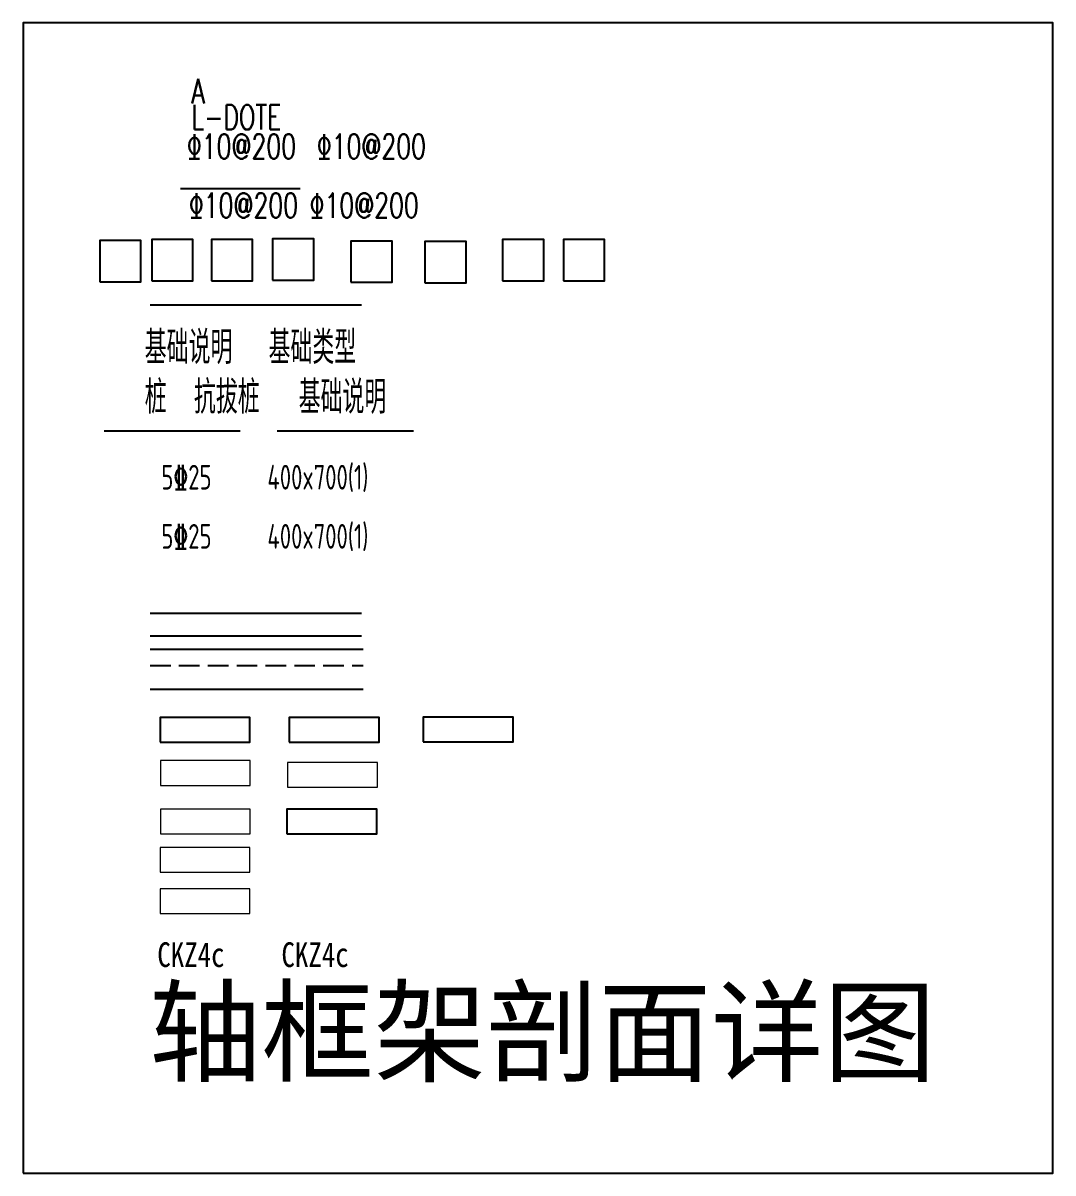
# Model space of a CAD drawing. Extents: x 239268 to 489116, y -316056 to -246175.
# Drawn here: x 239268 to 251764, y -297507 to -283551 of the extents above; entities that cross this region are included whole.
import ezdxf

# ---------------------------------------------------------------- set-up
doc = ezdxf.new("R2010")
doc.units = 0
doc.header["$LTSCALE"] = 1000
doc.header["$MEASUREMENT"] = 0
for name, pattern in [('ACAD_ISO02W100', [15, 12, -3]), ('CONTINOUS', [0]), ('DASH', [0.35, 0.25, -0.1]), ('DOTE', [2.42, 2, -0.2, 0.02, -0.2])]:
    doc.linetypes.add(name, pattern=pattern)
for name, color, linetype in [('3-AXIS', 3, 'CONTINUOUS'), ('3-AXIS_TEXT', 7, 'CONTINUOUS'), ('3-ban', 84, 'CONTINUOUS'), ('3-ban-hatch', 9, 'CONTINUOUS'), ('3-ban-rein', 1, 'CONTINUOUS'), ('3-ban设备基础', 3, 'CONTINUOUS'), ('3-column-DOWN', 232, 'CONTINUOUS'), ('3-column-DOWN-jichu', 232, 'CONTINUOUS'), ('3-COLUMN-UP', 2, 'CONTINUOUS'), ('3-dcl', 3, 'CONTINUOUS'), ('3-dote', 43, 'DOTE'), ('3-dote-axis', 214, 'CONTINUOUS'), ('3-HATCH', 8, 'CONTINUOUS'), ('3-hole', 3, 'CONTINUOUS'), ('3-jichu', 4, 'CONTINUOUS'), ('3-jichu-说明', 4, 'CONTINUOUS'), ('3-jichu桩', 4, 'CONTINUOUS'), ('3-jichu桩HATCH', 8, 'CONTINUOUS'), ('3-jichu类型', 43, 'CONTINUOUS'), ('3-jichu试验桩', 4, 'CONTINUOUS'), ('3-liang-rein-X', 54, 'CONTINUOUS'), ('3-liang-rein-Y', 130, 'CONTINUOUS'), ('3-liang-R截面-X', 50, 'CONTINUOUS'), ('3-liang-R截面-Y', 70, 'CONTINUOUS'), ('3-liang-s', 120, 'CONTINUOUS'), ('3-liang-s-1', 44, 'CONTINUOUS'), ('3-liang-xu', 120, 'DASH'), ('3-liang-xucl', 70, 'CONTINUOUS'), ('3-liang-xuRein', 73, 'CONTINOUS'), ('3-qiang-DOWN', 5, 'CONTINUOUS'), ('3-qiang-hatch', 8, 'CONTINUOUS'), ('3-qiang-UP', 2, 'CONTINUOUS'), ('3-柱墙定位', 205, 'CONTINUOUS'), ('3-柱钢筋', 7, 'CONTINUOUS'), ('3-标题', 4, 'CONTINUOUS'), ('3-沉降观测点', 6, 'CONTINUOUS'), ('3-装饰线脚', 7, 'CONTINUOUS'), ('31-beam-text', 54, 'CONTINUOUS'), ('31-column-text', 50, 'CONTINUOUS'), ('图框', 85, 'CONTINUOUS')]:
    doc.layers.add(name, color=color, linetype=linetype)
for name, color, linetype, lineweight in [('3-对图', 1, 'CONTINUOUS', 5), ('3-引线', 9, 'CONTINUOUS', 15), ('3-檩条', 200, 'CONTINUOUS', 5), ('3-虚线', 6, 'ACAD_ISO02W100', 13), ('3-零部件', 73, 'CONTINUOUS', 5)]:
    doc.layers.add(name, color=color, linetype=linetype, lineweight=lineweight)
doc.styles.add('ST', font='NSimSun.ttf', dxfattribs={"height": 1})
doc.styles.add('TSSD_Rein', font='Tssdeng.shx', dxfattribs={"width": 0.7, "bigfont": 'hztxt.shx'})
doc.styles.add('宋体', font='NSimSun-18030.ttf')
doc.styles.add('汉字', font='tj-romans1.shx', dxfattribs={"width": 0.7, "bigfont": 'tjhztxt.shx'})

msp = doc.modelspace()

# ---------------------------------------------------------------- linework, layer by layer
at = {"layer": '3-ban-rein'}
msp.add_line((241177.6, -285558.7), (242630, -285558.7), dxfattribs=at)
at = {"layer": '3-ban设备基础'}
msp.add_lwpolyline([(242471, -293391.2), (243561.7, -293391.2), (243561.7, -293091.2), (242471, -293091.2)], close=True, dxfattribs=at)
at = {"layer": '3-column-DOWN'}
msp.add_lwpolyline([(241553.9, -286678.3), (242053.9, -286678.3), (242053.9, -286178.3), (241553.9, -286178.3)], close=True, dxfattribs=at)
at = {"layer": '3-column-DOWN-jichu'}
msp.add_lwpolyline([(240830.2, -286678.3), (241330.2, -286678.3), (241330.2, -286178.3), (240830.2, -286178.3)], close=True, dxfattribs=at)
at = {"layer": '3-COLUMN-UP'}
msp.add_lwpolyline([(240199.4, -286691), (240699.4, -286691), (240699.4, -286191), (240199.4, -286191)], close=True, dxfattribs=at)
at = {"layer": '3-dcl'}
msp.add_lwpolyline([(243247.3, -286697.2), (243747.3, -286697.2), (243747.3, -286197.2), (243247.3, -286197.2)], close=True, dxfattribs=at)
at = {"layer": '3-dote'}
msp.add_line((240250.9, -288501.9), (241903.2, -288501.9), dxfattribs=at)
at = {"layer": '3-dote-axis'}
msp.add_line((242351.8, -288501.9), (244004.1, -288501.9), dxfattribs=at)
at = {"layer": '3-HATCH'}
msp.add_lwpolyline([(244143.8, -286703.8), (244643.8, -286703.8), (244643.8, -286203.8), (244143.8, -286203.8)], close=True, dxfattribs=at)
at = {"layer": '3-hole'}
msp.add_lwpolyline([(242294.9, -286671.6), (242794.9, -286671.6), (242794.9, -286171.6), (242294.9, -286171.6)], close=True, dxfattribs=at)
at = {"layer": '3-jichu'}
msp.add_line((240810.7, -286970.9), (243375.8, -286970.9), dxfattribs=at)
at = {"layer": '3-liang-s'}
msp.add_line((240810.7, -290714.4), (243375.8, -290714.4), dxfattribs=at)
at = {"layer": '3-liang-s-1'}
msp.add_line((240810.7, -290988.6), (243375.8, -290988.6), dxfattribs=at)
at = {"layer": '3-liang-xu'}
msp.add_line((240810.7, -291346.5), (243393.5, -291346.5), dxfattribs=at)
at = {"layer": '3-liang-xucl'}
msp.add_line((240810.7, -291150.5), (243393.5, -291150.5), dxfattribs=at)
at = {"layer": '3-liang-xuRein'}
msp.add_line((240810.7, -291634.6), (243393.5, -291634.6), dxfattribs=at)
at = {"layer": '3-qiang-DOWN'}
msp.add_lwpolyline([(242498.9, -292280.4), (243589.6, -292280.4), (243589.6, -291980.4), (242498.9, -291980.4)], close=True, dxfattribs=at)
at = {"layer": '3-qiang-hatch'}
msp.add_lwpolyline([(244123, -292275.7), (245213.7, -292275.7), (245213.7, -291975.7), (244123, -291975.7)], close=True, dxfattribs=at)
at = {"layer": '3-qiang-UP'}
msp.add_lwpolyline([(240930.3, -292280.4), (242021, -292280.4), (242021, -291980.4), (240930.3, -291980.4)], close=True, dxfattribs=at)
at = {"layer": '3-对图'}
msp.add_lwpolyline([(242476.4, -292824.7), (243567.1, -292824.7), (243567.1, -292524.7), (242476.4, -292524.7)], close=True, dxfattribs=at)
at = {"layer": '3-引线'}
msp.add_lwpolyline([(240930.3, -294359.8), (242021, -294359.8), (242021, -294059.8), (240930.3, -294059.8)], close=True, dxfattribs=at)
at = {"layer": '3-檩条'}
msp.add_lwpolyline([(240934.6, -292802.9), (242025.3, -292802.9), (242025.3, -292502.9), (240934.6, -292502.9)], close=True, dxfattribs=at)
at = {"layer": '3-沉降观测点'}
msp.add_lwpolyline([(245824.9, -286678.3), (246324.9, -286678.3), (246324.9, -286178.3), (245824.9, -286178.3)], close=True, dxfattribs=at)
at = {"layer": '3-虚线'}
msp.add_lwpolyline([(240930.3, -293856.6), (242021, -293856.6), (242021, -293556.6), (240930.3, -293556.6)], close=True, dxfattribs=at)
at = {"layer": '3-装饰线脚'}
msp.add_lwpolyline([(245086, -286678.3), (245586, -286678.3), (245586, -286178.3), (245086, -286178.3)], close=True, dxfattribs=at)
at = {"layer": '3-零部件'}
msp.add_lwpolyline([(240934.6, -293391.2), (242025.3, -293391.2), (242025.3, -293091.2), (240934.6, -293091.2)], close=True, dxfattribs=at)
at = {"layer": '图框'}
msp.add_lwpolyline([(239268.2, -297507.1), (251764.4, -297507.1), (251764.4, -283550.8), (239268.2, -283550.8)], close=True, dxfattribs=at)

# ---------------------------------------------------------------- texts
at = {"layer": '3-AXIS', "style": '汉字', "width": 0.7}
msp.add_text('A', height=300, dxfattribs=at).set_placement((241312.8, -284529.7))
at = {"layer": '3-AXIS_TEXT', "style": '汉字', "width": 0.7}
msp.add_text('L-DOTE', height=300, dxfattribs=at).set_placement((241312.8, -284844.1))
at = {"layer": '3-ban', "style": '汉字', "width": 0.7}
msp.add_text('%%13110@200', height=300, dxfattribs=at).set_placement((241257.8, -285198.2))
at = {"layer": '3-ban-hatch', "style": '汉字', "width": 0.7}
msp.add_text('%%13110@200', height=300, dxfattribs=at).set_placement((242833.5, -285198.2))
at = {"layer": '3-jichu-说明', "style": '汉字', "width": 0.7}
msp.add_text('基础说明', height=400, dxfattribs=at).set_placement((240745, -287688.5))
at = {"layer": '3-jichu桩', "style": '汉字', "width": 0.7}
msp.add_text('桩', height=400, dxfattribs=at).set_placement((240745, -288291.4))
at = {"layer": '3-jichu桩HATCH', "style": '汉字', "width": 0.7}
msp.add_text('基础说明', height=400, dxfattribs=at).set_placement((242612.5, -288291.4))
at = {"layer": '3-jichu类型', "style": '汉字', "width": 0.7}
msp.add_text('基础类型', height=400, dxfattribs=at).set_placement((242246.8, -287688.5))
at = {"layer": '3-jichu试验桩', "style": '汉字', "width": 0.7}
msp.add_text('抗拔桩', height=400, dxfattribs=at).set_placement((241341.6, -288291.4))
at = {"layer": '3-liang-rein-X', "style": 'TSSD_Rein', "width": 0.7}
msp.add_text('5%%13225', height=300, dxfattribs=at).set_placement((240947, -289212.9))
at = {"layer": '3-liang-rein-Y', "style": 'TSSD_Rein', "width": 0.7}
msp.add_text('5%%13225', height=300, dxfattribs=at).set_placement((240947, -289930.5))
at = {"layer": '3-liang-R截面-X', "style": 'TSSD_Rein', "width": 0.7}
msp.add_text('400x700(1)', height=300, dxfattribs=at).set_placement((242233.2, -289212.9))
at = {"layer": '3-liang-R截面-Y', "style": 'TSSD_Rein', "width": 0.7}
msp.add_text('400x700(1)', height=300, dxfattribs=at).set_placement((242233.2, -289930.5))
at = {"layer": '3-柱墙定位', "style": 'ST', "width": 0.8}
msp.add_text('CKZ4c', height=300, dxfattribs=at).set_placement((242403.6, -295007.1))
at = {"layer": '3-柱钢筋', "style": 'ST', "width": 0.8}
msp.add_text('CKZ4c', height=300, dxfattribs=at).set_placement((240897.7, -295007.1))
at = {"layer": '3-标题', "style": '宋体'}
msp.add_text('轴框架剖面详图', height=1000, dxfattribs=at).set_placement((240795.8, -296294.7))
at = {"layer": '31-beam-text', "style": '汉字', "width": 0.7}
msp.add_text('%%13110@200', height=300, dxfattribs=at).set_placement((241282, -285914.6))
at = {"layer": '31-column-text', "style": '汉字', "width": 0.7}
msp.add_text('%%13110@200', height=300, dxfattribs=at).set_placement((242746.5, -285914.6))

doc.saveas('drawing.dxf')
